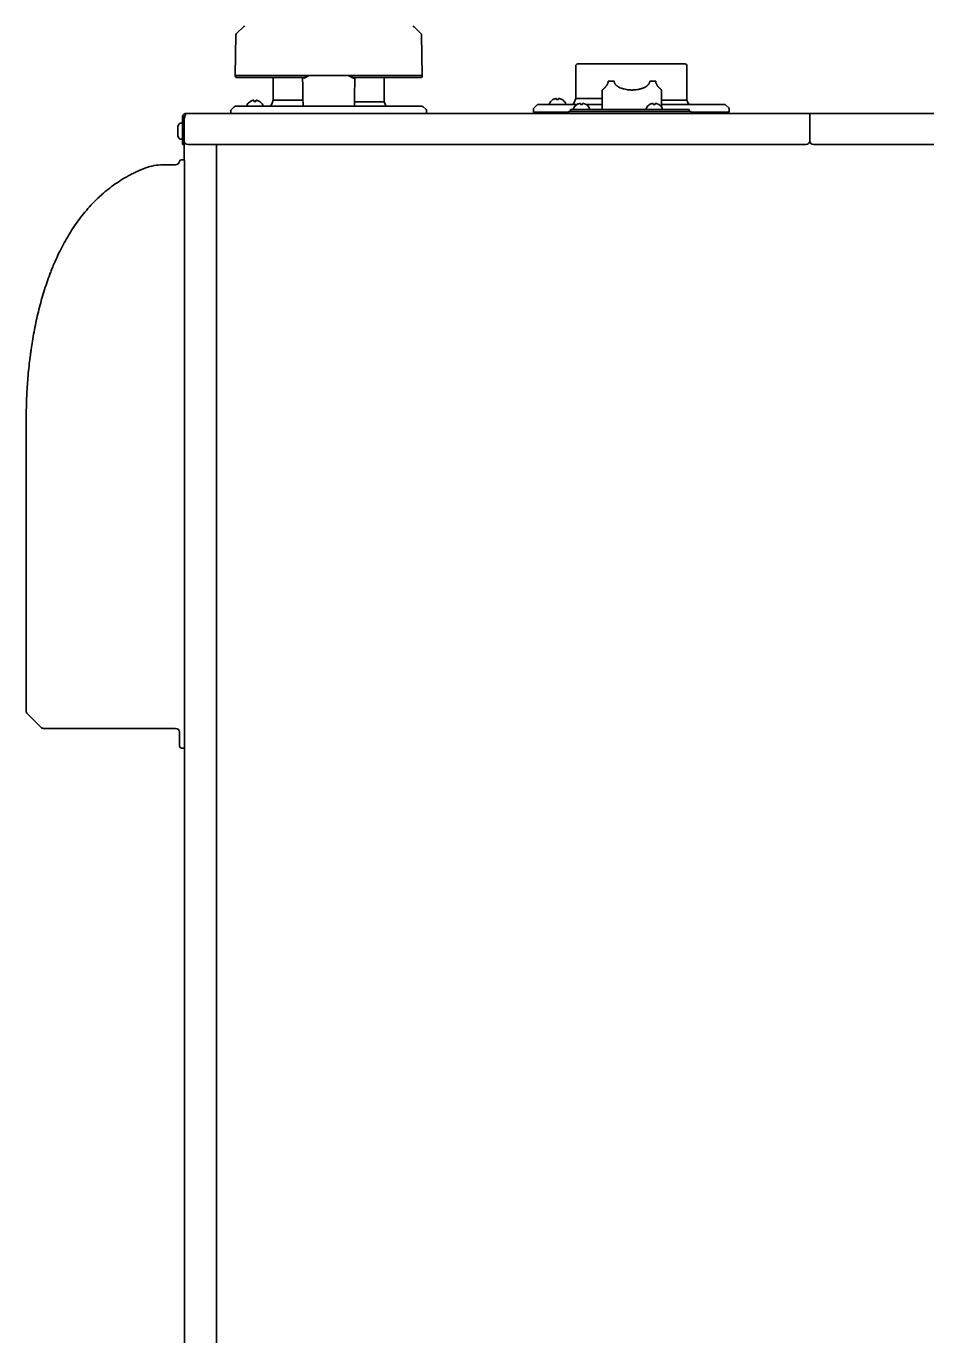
# Model space of a CAD drawing. Extents: x 53 to 4124, y 6244 to 10190.
# Drawn here: x 3214 to 3669, y 8405 to 9067 of the extents above; entities that cross this region are included whole.
import ezdxf

# ---------------------------------------------------------------- set-up
doc = ezdxf.new("R2010")
doc.units = 0
doc.header["$LTSCALE"] = 5
doc.layers.add('1', color=7, linetype='CONTINUOUS', true_color=0xffffff)

msp = doc.modelspace()

# ---------------------------------------------------------------- linework, layer by layer
at = {"layer": '1', "color": 7, "linetype": 'Continuous', "lineweight": 35}
for p, q in [((3319.4, 9042), (3319.76, 9062.59)), ((3320.06, 9063.29), (3323.54, 9066.72)), ((3409.86, 9066.72), (3413.34, 9063.29)), ((3413.64, 9062.59), (3414, 9042)), ((3509.43, 9047.9), (3492.59, 9047.9)), ((3509.43, 9047.9), (3492.59, 9047.9)), ((3497.39, 9047.9), (3496.03, 9047.9)), ((3510.2, 9047.9), (3497.39, 9047.9)), ((3511.86, 9047.9), (3509.43, 9047.9)), ((3511.86, 9047.9), (3509.43, 9047.9)), ((3511.56, 9047.9), (3510.2, 9047.9)), ((3513.62, 9047.9), (3511.86, 9047.9)), ((3513.62, 9047.9), (3511.86, 9047.9)), ((3525.77, 9047.9), (3513.62, 9047.9)), ((3525.77, 9047.9), (3513.62, 9047.9)), ((3532.31, 9047.9), (3514.84, 9047.9)), ((3527.53, 9047.9), (3525.77, 9047.9)), ((3527.53, 9047.9), (3525.77, 9047.9)), ((3529.95, 9047.9), (3527.53, 9047.9)), ((3529.95, 9047.9), (3527.53, 9047.9)), ((3546.79, 9047.9), (3529.95, 9047.9)), ((3546.79, 9047.9), (3529.95, 9047.9)), ((3319.4, 9042), (3414, 9042)), ((3319.4, 9041.98), (3319.4, 9042)), ((3320.4, 9041), (3353.85, 9041)), ((3338.6, 9029.53), (3338.6, 9041)), ((3338.6, 9029.53), (3338.6, 9041)), ((3379.55, 9041), (3413, 9041)), ((3394.8, 9041), (3394.8, 9028.75)), ((3394.8, 9041), (3394.8, 9028.75)), ((3414, 9042), (3414, 9041.98)), ((3491.59, 9030.43), (3491.59, 9046.9)), ((3491.59, 9030.43), (3491.59, 9046.9)), ((3547.79, 9046.9), (3547.79, 9029.65)), ((3547.79, 9046.9), (3547.79, 9029.65)), ((3505, 9024.9), (3505, 9034.74)), ((3508, 9039.23), (3509.27, 9039.23)), ((3509.27, 9039.23), (3508, 9039.23)), ((3530.72, 9039.23), (3532, 9039.23)), ((3532, 9039.23), (3530.72, 9039.23)), ((3535, 9034.74), (3535, 9026.01)), ((3327.1, 9029), (3327.1, 9028.97)), ((3331.7, 9028.93), (3331.7, 9028.96)), ((3337.86, 9027.49), (3338.6, 9029.53)), ((3337.86, 9027.49), (3338.6, 9029.53)), ((3353.63, 9029.53), (3338.6, 9029.53)), ((3353.63, 9029.53), (3338.6, 9029.53)), ((3394.8, 9028.75), (3379.71, 9028.75)), ((3394.8, 9028.75), (3379.71, 9028.75)), ((3394.8, 9028.75), (3395.26, 9027.49)), ((3394.8, 9028.75), (3395.26, 9027.49)), ((3492.26, 9027.4), (3472.61, 9027.4)), ((3492.29, 9027.4), (3472.61, 9027.4)), ((3478.37, 9027.8), (3478.37, 9028)), ((3480.07, 9029.88), (3480.07, 9029.85)), ((3484.67, 9029.85), (3484.67, 9029.88)), ((3486.37, 9028), (3486.37, 9027.8)), ((3490.85, 9028.39), (3491.59, 9030.43)), ((3490.85, 9028.39), (3491.59, 9030.43)), ((3505, 9030.43), (3491.59, 9030.43)), ((3505, 9030.43), (3491.59, 9030.43)), ((3492.19, 9027.38), (3492.19, 9027.35)), ((3504.99, 9027.4), (3496.61, 9027.4)), ((3504.99, 9027.4), (3496.63, 9027.4)), ((3496.79, 9027.35), (3496.79, 9027.38)), ((3528.94, 9027.38), (3528.94, 9027.35)), ((3533.54, 9027.35), (3533.54, 9027.38)), ((3566.78, 9027.4), (3534.99, 9027.4)), ((3566.78, 9027.4), (3534.99, 9027.4)), ((3547.79, 9029.65), (3535, 9029.65)), ((3547.79, 9029.65), (3535, 9029.65)), ((3547.79, 9029.65), (3548.25, 9028.39)), ((3547.79, 9029.65), (3548.25, 9028.39)), ((3292.8, 9021.1), (3292.8, 9020.37)), ((3293.6, 9021.1), (3293.6, 9020.37)), ((3293.6, 9020.37), (3293.94, 9021.1)), ((3294.85, 9022.9), (3294.6, 9022.9)), ((3294.85, 9022.9), (3294.82, 9022.9)), ((3953.55, 9022.9), (3294.85, 9022.9)), ((3317.2, 9022.9), (3317.2, 9024.09)), ((3317.2, 9022.9), (3317.2, 9024.09)), ((3317.49, 9024.79), (3318.91, 9026.21)), ((3317.49, 9024.79), (3318.91, 9026.21)), ((3413.79, 9026.5), (3319.61, 9026.5)), ((3413.79, 9026.5), (3319.61, 9026.5)), ((3325.38, 9026.94), (3325.38, 9027.14)), ((3329.38, 9026.5), (3325.78, 9026.53)), ((3333.38, 9027.07), (3333.38, 9026.87)), ((3414.49, 9026.21), (3415.91, 9024.79)), ((3414.49, 9026.21), (3415.91, 9024.79)), ((3416.2, 9024.09), (3416.2, 9022.9)), ((3416.2, 9024.09), (3416.2, 9022.9)), ((3470.19, 9023.6), (3470.19, 9024.99)), ((3470.19, 9023.6), (3470.19, 9024.99)), ((3470.19, 9023.6), (3487.99, 9023.6)), ((3470.19, 9023.6), (3487.99, 9023.6)), ((3470.49, 9025.69), (3471.9, 9027.11)), ((3470.49, 9025.69), (3471.9, 9027.11)), ((3487.99, 9023.9), (3549.99, 9023.9)), ((3487.99, 9022.9), (3487.99, 9023.9)), ((3548.99, 9024.9), (3488.99, 9024.9)), ((3488.99, 9023.9), (3488.99, 9024.9)), ((3490.49, 9025.3), (3490.49, 9025.5)), ((3498.49, 9025.5), (3498.49, 9025.3)), ((3527.24, 9025.3), (3527.24, 9025.5)), ((3535, 9024.93), (3535, 9024.9)), ((3535.24, 9025.5), (3535.24, 9025.3)), ((3548.99, 9024.9), (3548.99, 9023.9)), ((3549.99, 9023.9), (3549.99, 9022.9)), ((3550, 9023.6), (3569.19, 9023.6)), ((3550, 9023.6), (3569.19, 9023.6)), ((3567.49, 9027.11), (3568.9, 9025.69)), ((3567.49, 9027.11), (3568.9, 9025.69)), ((3569.19, 9024.99), (3569.19, 9023.6)), ((3569.19, 9024.99), (3569.19, 9023.6)), ((3609.89, 9022.9), (3609.89, 9021.1)), ((3609.89, 9022.9), (3609.89, 9021.1)), ((3609.89, 9021.1), (3609.89, 9009.1)), ((3609.89, 9021.1), (3609.89, 9009.1)), ((3290.5, 9011.41), (3290.5, 9016.39)), ((3291.84, 9017.9), (3292.8, 9017.9)), ((3292.8, 9020.37), (3292.8, 9009.1)), ((3293.6, 9020.37), (3293.6, 9009.1)), ((3293.6, 9020.37), (3293.6, 9009.1)), ((3292.8, 9009.9), (3291.84, 9009.9)), ((3292.8, 9007.1), (3292.8, 9009.1)), ((3293.6, 9007.1), (3293.6, 9009.1)), ((3292.8, 9007.1), (3293.6, 9007.1)), ((3293.78, 8990.7), (3293.6, 9007.1)), ((3295.6, 9007.1), (3607.89, 9007.1)), ((3310, 9007.1), (3310, 8012)), ((3611.89, 9007.1), (3952.79, 9007.1)), ((3289.28, 8996.9), (3282.73, 8996.9)), ((3292.27, 8999.4), (3292.24, 8999.4)), ((3293.78, 8999.4), (3292.27, 8999.4)), ((3293.78, 8999.11), (3293.78, 8999.4)), ((3293.78, 8994.1), (3293.79, 8994.1)), ((3293.78, 8989.99), (3293.78, 8990.7)), ((3293.78, 8989.99), (3293.78, 8332.14)), ((3293.79, 8994.1), (3293.79, 8105.85)), ((3213.78, 8868.24), (3213.78, 8720.73)), ((3293.79, 8843.9), (3293.78, 8843.9)), ((3293.78, 8842.9), (3293.79, 8842.9)), ((3293.78, 8840.9), (3293.79, 8840.9)), ((3293.78, 8707.4), (3293.78, 8836.9)), ((3293.79, 8836.9), (3293.78, 8836.9)), ((3293.78, 8834.9), (3293.79, 8834.9)), ((3214.36, 8719.32), (3221.19, 8712.49)), ((3293.78, 8717.11), (3293.78, 8717.82)), ((3222.6, 8711.9), (3225.43, 8711.9)), ((3225.43, 8711.9), (3289.28, 8711.9)), ((3291.28, 8709.9), (3291.28, 8702.9)), ((3293.78, 8702.2), (3293.78, 8707.4)), ((3292.28, 8701.9), (3293.78, 8701.9)), ((3293.78, 8701.9), (3293.78, 8702.2))]:
    msp.add_line(p, q, dxfattribs=at)
for centre, radius, start, end in [((3324.25, 9066), 1, 90, 134.5), ((3409.15, 9066), 1, 45.5, 90), ((3320.76, 9062.58), 1, 134.5, 179), ((3412.64, 9062.58), 1, 1, 45.5), ((3492.59, 9046.9), 1, 90, 180), ((3492.59, 9046.9), 1, 90, 180), ((3546.79, 9046.9), 1, 0, 90), ((3546.79, 9046.9), 1, 0, 90), ((3320.4, 9042), 1, 181, 270), ((3413, 9042), 1, 270, 359), ((3325.78, 9027.13), 0.4, 149.19882, 179.5), ((3329.56, 9024.88), 4.8, 121.08135, 149.19882), ((3329.37, 9025.2), 3.78, 89.50347, 97.10405), ((3329.37, 9025.2), 3.78, 81.89593, 89.49655), ((3329.16, 9024.88), 4.8, 29.80118, 57.91627), ((3332.98, 9027.07), 0.4, 359.5, 29.80118), ((3336.45, 9028), 1.5, 270, 340), ((3336.45, 9028), 1.5, 270, 340), ((3396.67, 9028), 1.5, 200, 270), ((3396.67, 9028), 1.5, 200, 270), ((3472.61, 9026.4), 1, 90, 135), ((3472.61, 9026.4), 1, 90, 135), ((3478.77, 9028), 0.4, 149.69882, 180), ((3478.77, 9027.8), 0.4, 180, 270), ((3482.57, 9025.78), 4.8, 121.37271, 149.69882), ((3482.17, 9025.78), 4.8, 30.30118, 58.62729), ((3485.97, 9027.8), 0.4, 270, 0), ((3485.97, 9028), 0.4, 0, 30.30118), ((3489.44, 9028.9), 1.5, 270, 340), ((3489.44, 9028.9), 1.5, 270, 340), ((3494.69, 9023.28), 4.8, 121.37271, 149.69882), ((3494.29, 9023.28), 4.8, 30.30118, 58.62729), ((3531.44, 9023.28), 4.8, 121.37271, 149.69882), ((3531.04, 9023.28), 4.8, 30.30118, 58.62729), ((3549.66, 9028.9), 1.5, 200, 270), ((3549.66, 9028.9), 1.5, 200, 270), ((3566.78, 9026.4), 1, 45, 90), ((3566.78, 9026.4), 1, 45, 90), ((3318.2, 9024.09), 1, 135, 180), ((3318.2, 9024.09), 1, 135, 180), ((3319.61, 9025.5), 1, 90, 135), ((3319.61, 9025.5), 1, 90, 135), ((3325.78, 9026.93), 0.4, 179.5, 269.5), ((3327.17, 9025.92), 0.6, 75.45719, 89.5), ((3332.98, 9026.87), 0.4, 292.86625, 359.5), ((3413.79, 9025.5), 1, 45, 90), ((3413.79, 9025.5), 1, 45, 90), ((3415.2, 9024.09), 1, 0, 45), ((3415.2, 9024.09), 1, 0, 45), ((3471.19, 9024.99), 1, 135, 180), ((3471.19, 9024.99), 1, 135, 180), ((3490.89, 9025.5), 0.4, 149.69882, 180), ((3490.89, 9025.3), 0.4, 180, 270), ((3498.09, 9025.3), 0.4, 270, 0), ((3498.09, 9025.5), 0.4, 0, 30.30118), ((3527.64, 9025.5), 0.4, 149.69882, 180), ((3527.64, 9025.3), 0.4, 180, 270), ((3534.84, 9025.3), 0.4, 270, 0), ((3534.84, 9025.5), 0.4, 0, 30.30118), ((3568.19, 9024.99), 1, 0, 45), ((3568.19, 9024.99), 1, 0, 45), ((3297.04, 9013.9), 7, 150, 159.16277), ((3291.84, 9016.9), 1, 90, 150), ((3297.04, 9013.9), 7, 200.83723, 210), ((3291.84, 9010.9), 1, 210, 270), ((3295.6, 9009.1), 2, 180, 270), ((3607.89, 9009.1), 2, 270, 0), ((3611.89, 9009.1), 2, 180, 270), ((3282.73, 8972.9), 24, 90, 110.78765), ((3289.28, 8998.9), 2, 270, 350.40593), ((3292.23, 8998.4), 1, 90, 170.40593), ((3215.78, 8720.73), 2, 180, 225), ((3222.6, 8713.9), 2, 225, 270), ((3289.28, 8709.9), 2, 0, 90), ((3292.28, 8702.9), 1, 180, 270)]:
    msp.add_arc(centre, radius, start, end, dxfattribs=at)
at = {"layer": '1', "color": 7, "linetype": 'Continuous', "lineweight": 35, "extrusion": (0, 0, -1)}
for major_axis, start_param, end_param in [((15, 0), 3.785094, 4.068888), ((15, 0), 2.214297, 2.498092), ((-14, 0), 0.698222, 0.872574), ((-14, 0), 5.410611, 5.584963), ((15, 0), 0.643501, 0.927295), ((15, 0), 5.35589, 5.639684), ((-14, 0), 2.269019, 2.44337), ((-14, 0), 3.839815, 4.014167)]:
    msp.add_ellipse((3520, 9039.23), major_axis=major_axis, ratio=0.00002, start_param=start_param, end_param=end_param, dxfattribs=at)
at = {"layer": '1', "color": 7, "linetype": 'Continuous', "lineweight": 35}
for points, knots in [([(3496.03, 9047.9), (3495.99, 9047.9), (3495.94, 9047.9), (3495.8, 9047.9), (3495.72, 9047.9), (3495.58, 9047.9), (3495.53, 9047.9), (3495.46, 9047.9), (3495.45, 9047.9), (3495.42, 9047.9), (3495.41, 9047.9), (3495.37, 9047.9), (3495.34, 9047.9), (3495.19, 9047.9), (3494.92, 9047.9), (3494.62, 9047.9), (3494.41, 9047.9), (3494.37, 9047.9), (3494.29, 9047.9), (3494.24, 9047.9), (3494.11, 9047.9), (3494.02, 9047.9), (3493.75, 9047.9), (3493.56, 9047.9), (3493.16, 9047.9), (3492.96, 9047.9), (3492.74, 9047.9)], [0, 0, 0, 0, 0.125, 0.125, 0.25, 0.25, 0.3125, 0.3125, 0.328125, 0.328125, 0.34375, 0.34375, 0.375, 0.375, 0.5, 0.625, 0.625, 0.65625, 0.65625, 0.6875, 0.6875, 0.75, 0.75, 0.875, 0.875, 1, 1, 1, 1]), ([(3514.84, 9047.9), (3514.63, 9047.9), (3514.43, 9047.9), (3514.03, 9047.9), (3513.84, 9047.9), (3513.57, 9047.9), (3513.48, 9047.9), (3513.37, 9047.9), (3513.35, 9047.9), (3513.31, 9047.9), (3513.28, 9047.9), (3513.22, 9047.9), (3513.18, 9047.9), (3512.97, 9047.9), (3512.67, 9047.9), (3512.4, 9047.9), (3512.25, 9047.9), (3512.23, 9047.9), (3512.17, 9047.9), (3512.14, 9047.9), (3512.06, 9047.9), (3512.01, 9047.9), (3511.87, 9047.9), (3511.79, 9047.9), (3511.65, 9047.9), (3511.6, 9047.9), (3511.56, 9047.9)], [0, 0, 0, 0, 0.125, 0.125, 0.25, 0.25, 0.3125, 0.3125, 0.328125, 0.328125, 0.34375, 0.34375, 0.375, 0.375, 0.5, 0.625, 0.625, 0.65625, 0.65625, 0.6875, 0.6875, 0.75, 0.75, 0.875, 0.875, 1, 1, 1, 1]), ([(3356.62, 9041.98), (3356.61, 9041.98), (3356.58, 9041.97), (3356.55, 9041.95), (3356.51, 9041.94), (3356.48, 9041.92), (3356.44, 9041.91), (3356.4, 9041.89), (3356.37, 9041.88), (3356.34, 9041.86), (3356.3, 9041.85), (3356.27, 9041.83), (3356.23, 9041.82), (3356.2, 9041.8), (3356.17, 9041.79), (3356.14, 9041.78), (3356.1, 9041.76), (3356.07, 9041.75), (3356.04, 9041.73), (3356.01, 9041.72), (3355.98, 9041.71), (3355.95, 9041.69), (3355.92, 9041.68), (3355.89, 9041.67), (3355.86, 9041.66), (3355.83, 9041.64), (3355.8, 9041.63), (3355.77, 9041.62), (3355.75, 9041.61), (3355.72, 9041.59), (3355.69, 9041.58), (3355.66, 9041.57), (3355.64, 9041.56), (3355.61, 9041.55), (3355.58, 9041.54), (3355.56, 9041.53), (3355.53, 9041.52), (3355.51, 9041.51), (3355.48, 9041.49), (3355.46, 9041.48), (3355.43, 9041.47), (3355.41, 9041.46), (3355.38, 9041.45), (3355.36, 9041.44), (3355.34, 9041.43), (3355.31, 9041.43), (3355.29, 9041.42), (3355.27, 9041.41), (3355.25, 9041.4), (3355.22, 9041.39), (3355.2, 9041.38), (3355.18, 9041.37), (3355.16, 9041.36), (3355.14, 9041.36), (3355.12, 9041.35), (3355.1, 9041.34), (3355.08, 9041.33), (3355.06, 9041.32), (3355.04, 9041.32), (3355.02, 9041.31), (3355, 9041.3), (3354.98, 9041.3), (3354.97, 9041.29), (3354.95, 9041.28), (3354.93, 9041.27), (3354.91, 9041.27), (3354.9, 9041.26), (3354.87, 9041.25), (3354.83, 9041.24), (3354.78, 9041.22), (3354.73, 9041.2), (3354.68, 9041.18), (3354.63, 9041.17), (3354.58, 9041.15), (3354.54, 9041.14), (3354.49, 9041.12), (3354.45, 9041.11), (3354.41, 9041.1), (3354.37, 9041.09), (3354.33, 9041.07), (3354.29, 9041.06), (3354.25, 9041.06), (3354.21, 9041.05), (3354.17, 9041.04), (3354.14, 9041.03), (3354.1, 9041.03), (3354.07, 9041.02), (3354.03, 9041.02), (3354, 9041.01), (3353.97, 9041.01), (3353.94, 9041.01), (3353.91, 9041), (3353.88, 9041), (3353.86, 9041), (3353.85, 9041)], [0, 0, 0, 0, 0.011672, 0.023259, 0.03476, 0.046176, 0.057505, 0.068749, 0.079908, 0.09098, 0.101967, 0.112867, 0.123682, 0.134411, 0.145054, 0.155611, 0.166082, 0.176467, 0.186766, 0.196979, 0.207106, 0.217146, 0.227101, 0.23697, 0.246752, 0.256449, 0.266059, 0.275583, 0.285021, 0.294373, 0.303639, 0.312819, 0.321912, 0.33092, 0.339841, 0.348677, 0.357426, 0.36609, 0.374667, 0.383158, 0.391564, 0.399883, 0.408116, 0.416263, 0.424325, 0.4323, 0.44019, 0.447994, 0.455712, 0.463344, 0.47089, 0.478351, 0.485726, 0.493015, 0.500218, 0.507336, 0.514368, 0.521315, 0.528176, 0.534951, 0.541641, 0.548246, 0.554765, 0.561199, 0.567547, 0.573811, 0.579988, 0.586081, 0.604999, 0.623671, 0.642098, 0.660281, 0.67822, 0.695916, 0.713369, 0.73058, 0.74755, 0.76428, 0.780769, 0.79702, 0.813033, 0.828809, 0.844349, 0.859653, 0.874723, 0.88956, 0.904165, 0.918538, 0.932682, 0.946598, 0.960286, 0.973748, 0.986986, 1, 1, 1, 1]), ([(3354.07, 9040.76), (3354.07, 9040.76), (3354.08, 9040.76), (3354.09, 9040.76), (3354.11, 9040.76), (3354.12, 9040.76), (3354.13, 9040.76), (3354.14, 9040.76), (3354.16, 9040.76), (3354.17, 9040.77), (3354.18, 9040.77), (3354.2, 9040.77), (3354.21, 9040.77), (3354.23, 9040.77), (3354.24, 9040.78), (3354.25, 9040.78), (3354.27, 9040.78), (3354.28, 9040.79), (3354.3, 9040.79), (3354.31, 9040.79), (3354.33, 9040.8), (3354.34, 9040.8), (3354.36, 9040.81), (3354.37, 9040.81), (3354.39, 9040.82), (3354.41, 9040.82), (3354.42, 9040.83), (3354.44, 9040.83), (3354.46, 9040.84), (3354.47, 9040.84), (3354.52, 9040.86), (3354.6, 9040.89), (3354.72, 9040.94), (3354.85, 9041), (3354.98, 9041.06), (3355.1, 9041.13), (3355.21, 9041.19), (3355.32, 9041.24), (3355.42, 9041.3), (3355.51, 9041.35), (3355.61, 9041.41), (3355.7, 9041.46), (3355.76, 9041.49), (3355.81, 9041.52), (3355.86, 9041.55), (3355.91, 9041.57), (3355.96, 9041.6), (3356.01, 9041.63), (3356.06, 9041.66), (3356.11, 9041.69), (3356.16, 9041.72), (3356.22, 9041.75), (3356.27, 9041.78), (3356.33, 9041.82), (3356.38, 9041.85), (3356.44, 9041.88), (3356.5, 9041.92), (3356.56, 9041.95), (3356.6, 9041.97), (3356.62, 9041.98)], [0, 0, 0, 0, 0.006738, 0.013499, 0.020284, 0.027094, 0.033929, 0.04079, 0.047676, 0.05459, 0.06153, 0.068497, 0.075493, 0.082517, 0.089569, 0.096651, 0.103762, 0.110903, 0.118075, 0.125278, 0.132512, 0.139777, 0.147075, 0.154405, 0.161768, 0.169164, 0.176594, 0.184057, 0.191555, 0.199088, 0.206656, 0.254567, 0.305162, 0.358506, 0.414655, 0.457585, 0.501321, 0.545878, 0.578226, 0.612681, 0.649245, 0.687919, 0.704392, 0.721099, 0.738041, 0.755219, 0.772632, 0.79028, 0.808165, 0.826285, 0.844641, 0.863233, 0.882062, 0.901126, 0.920428, 0.939966, 0.95974, 0.979752, 1, 1, 1, 1]), ([(3376.78, 9041.98), (3376.79, 9041.98), (3376.81, 9041.97), (3376.84, 9041.95), (3376.87, 9041.93), (3376.9, 9041.92), (3376.92, 9041.9), (3376.95, 9041.88), (3376.98, 9041.87), (3377.01, 9041.85), (3377.04, 9041.84), (3377.06, 9041.82), (3377.09, 9041.81), (3377.12, 9041.79), (3377.14, 9041.77), (3377.17, 9041.76), (3377.2, 9041.74), (3377.22, 9041.73), (3377.25, 9041.71), (3377.27, 9041.7), (3377.3, 9041.68), (3377.33, 9041.67), (3377.35, 9041.66), (3377.38, 9041.64), (3377.4, 9041.63), (3377.42, 9041.61), (3377.45, 9041.6), (3377.47, 9041.59), (3377.5, 9041.57), (3377.52, 9041.56), (3377.54, 9041.55), (3377.57, 9041.53), (3377.59, 9041.52), (3377.61, 9041.51), (3377.64, 9041.49), (3377.66, 9041.48), (3377.68, 9041.47), (3377.7, 9041.46), (3377.73, 9041.44), (3377.75, 9041.43), (3377.77, 9041.42), (3377.79, 9041.41), (3377.81, 9041.4), (3377.83, 9041.38), (3377.85, 9041.37), (3377.87, 9041.36), (3377.89, 9041.35), (3377.91, 9041.34), (3377.93, 9041.33), (3377.95, 9041.32), (3377.97, 9041.31), (3377.99, 9041.3), (3378.01, 9041.28), (3378.03, 9041.27), (3378.05, 9041.26), (3378.07, 9041.25), (3378.09, 9041.24), (3378.1, 9041.23), (3378.12, 9041.22), (3378.14, 9041.21), (3378.16, 9041.21), (3378.17, 9041.2), (3378.19, 9041.19), (3378.21, 9041.18), (3378.22, 9041.17), (3378.24, 9041.16), (3378.26, 9041.15), (3378.27, 9041.14), (3378.29, 9041.13), (3378.31, 9041.13), (3378.32, 9041.12), (3378.34, 9041.11), (3378.35, 9041.1), (3378.37, 9041.09), (3378.38, 9041.09), (3378.4, 9041.08), (3378.46, 9041.05), (3378.55, 9041), (3378.68, 9040.94), (3378.8, 9040.89), (3378.89, 9040.86), (3378.94, 9040.84), (3378.97, 9040.83), (3379.01, 9040.82), (3379.04, 9040.81), (3379.07, 9040.8), (3379.1, 9040.79), (3379.12, 9040.78), (3379.15, 9040.78), (3379.18, 9040.77), (3379.21, 9040.77), (3379.23, 9040.76), (3379.26, 9040.76), (3379.28, 9040.76), (3379.31, 9040.76), (3379.32, 9040.76), (3379.33, 9040.76)], [0, 0, 0, 0, 0.009824, 0.019593, 0.029307, 0.038966, 0.04857, 0.058119, 0.067613, 0.077053, 0.086437, 0.095767, 0.105042, 0.114262, 0.123427, 0.132537, 0.141593, 0.150594, 0.15954, 0.168431, 0.177267, 0.186049, 0.194776, 0.203448, 0.212066, 0.220629, 0.229137, 0.237591, 0.24599, 0.254335, 0.262624, 0.27086, 0.27904, 0.287167, 0.295238, 0.303256, 0.311218, 0.319127, 0.326981, 0.33478, 0.342525, 0.350216, 0.357852, 0.365434, 0.372962, 0.380435, 0.387854, 0.395219, 0.40253, 0.409787, 0.416989, 0.424137, 0.431232, 0.438272, 0.445258, 0.45219, 0.459068, 0.465892, 0.472662, 0.479379, 0.486041, 0.49265, 0.499205, 0.505706, 0.512153, 0.518547, 0.524887, 0.531174, 0.537407, 0.543586, 0.549712, 0.555785, 0.561804, 0.56777, 0.573683, 0.579542, 0.585348, 0.641474, 0.6948, 0.745383, 0.793286, 0.807889, 0.822363, 0.836709, 0.85093, 0.865031, 0.879012, 0.892877, 0.90663, 0.920272, 0.933808, 0.94724, 0.960572, 0.973807, 0.986949, 1, 1, 1, 1]), ([(3379.55, 9041), (3379.54, 9041), (3379.53, 9041), (3379.52, 9041), (3379.5, 9041), (3379.49, 9041), (3379.47, 9041), (3379.46, 9041.01), (3379.44, 9041.01), (3379.43, 9041.01), (3379.41, 9041.01), (3379.4, 9041.01), (3379.38, 9041.01), (3379.37, 9041.02), (3379.35, 9041.02), (3379.33, 9041.02), (3379.32, 9041.02), (3379.3, 9041.03), (3379.28, 9041.03), (3379.26, 9041.03), (3379.25, 9041.03), (3379.23, 9041.04), (3379.21, 9041.04), (3379.19, 9041.05), (3379.17, 9041.05), (3379.15, 9041.05), (3379.14, 9041.06), (3379.12, 9041.06), (3379.1, 9041.07), (3379.08, 9041.07), (3379.06, 9041.08), (3379.04, 9041.08), (3379.02, 9041.09), (3379, 9041.1), (3378.98, 9041.1), (3378.95, 9041.11), (3378.93, 9041.11), (3378.91, 9041.12), (3378.89, 9041.13), (3378.87, 9041.13), (3378.85, 9041.14), (3378.82, 9041.15), (3378.8, 9041.16), (3378.78, 9041.16), (3378.76, 9041.17), (3378.73, 9041.18), (3378.71, 9041.19), (3378.68, 9041.2), (3378.66, 9041.21), (3378.64, 9041.21), (3378.61, 9041.22), (3378.59, 9041.23), (3378.56, 9041.24), (3378.54, 9041.25), (3378.51, 9041.26), (3378.49, 9041.27), (3378.46, 9041.28), (3378.43, 9041.29), (3378.41, 9041.3), (3378.38, 9041.31), (3378.35, 9041.32), (3378.32, 9041.33), (3378.29, 9041.34), (3378.26, 9041.36), (3378.22, 9041.37), (3378.19, 9041.38), (3378.16, 9041.4), (3378.12, 9041.41), (3378.08, 9041.43), (3378.05, 9041.44), (3378.01, 9041.46), (3377.97, 9041.47), (3377.93, 9041.49), (3377.89, 9041.51), (3377.84, 9041.53), (3377.8, 9041.54), (3377.76, 9041.56), (3377.71, 9041.58), (3377.66, 9041.6), (3377.62, 9041.62), (3377.57, 9041.64), (3377.52, 9041.66), (3377.47, 9041.69), (3377.42, 9041.71), (3377.36, 9041.73), (3377.31, 9041.75), (3377.26, 9041.78), (3377.2, 9041.8), (3377.14, 9041.83), (3377.09, 9041.85), (3377.03, 9041.88), (3376.97, 9041.9), (3376.91, 9041.93), (3376.84, 9041.96), (3376.8, 9041.98), (3376.78, 9041.98)], [0, 0, 0, 0, 0.00651, 0.01307, 0.019681, 0.026343, 0.033056, 0.03982, 0.046635, 0.053501, 0.060419, 0.067389, 0.07441, 0.081484, 0.088609, 0.095787, 0.103017, 0.1103, 0.117636, 0.125024, 0.132465, 0.139959, 0.147506, 0.155106, 0.16276, 0.170467, 0.178228, 0.186042, 0.193911, 0.201833, 0.209809, 0.217839, 0.225924, 0.234062, 0.242255, 0.250503, 0.258805, 0.267162, 0.275573, 0.28404, 0.292561, 0.301137, 0.309768, 0.318455, 0.327197, 0.335993, 0.344846, 0.353753, 0.362716, 0.371735, 0.38081, 0.38994, 0.399125, 0.408367, 0.417664, 0.42659, 0.435804, 0.445304, 0.455092, 0.465168, 0.475531, 0.486183, 0.497122, 0.50835, 0.519867, 0.531672, 0.543766, 0.556149, 0.568821, 0.581782, 0.595033, 0.608573, 0.622403, 0.636523, 0.650932, 0.665631, 0.68062, 0.695899, 0.711469, 0.727328, 0.743477, 0.759916, 0.776646, 0.793665, 0.810975, 0.828574, 0.846463, 0.864642, 0.883111, 0.90187, 0.920918, 0.940255, 0.959881, 0.979796, 1, 1, 1, 1]), ([(3505, 9034.73), (3505, 9034.73), (3505.02, 9034.75), (3505.08, 9034.8), (3505.11, 9034.83), (3505.16, 9034.87), (3505.18, 9034.88), (3505.22, 9034.92), (3505.24, 9034.93), (3505.35, 9035.03), (3505.46, 9035.12), (3505.65, 9035.3), (3505.72, 9035.36), (3505.86, 9035.49), (3505.94, 9035.57), (3506.06, 9035.69), (3506.1, 9035.73), (3506.19, 9035.81), (3506.23, 9035.86), (3506.37, 9035.99), (3506.46, 9036.09), (3506.6, 9036.25), (3506.65, 9036.3), (3506.74, 9036.42), (3506.79, 9036.47), (3506.89, 9036.59), (3506.94, 9036.66), (3507.02, 9036.75), (3507.04, 9036.79), (3507.09, 9036.85), (3507.12, 9036.89), (3507.19, 9036.99), (3507.24, 9037.07), (3507.34, 9037.22), (3507.39, 9037.29), (3507.48, 9037.46), (3507.53, 9037.54), (3507.6, 9037.67), (3507.62, 9037.72), (3507.67, 9037.81), (3507.69, 9037.86), (3507.75, 9038), (3507.79, 9038.1), (3507.84, 9038.25), (3507.86, 9038.31), (3507.88, 9038.39), (3507.89, 9038.41), (3507.9, 9038.47), (3507.91, 9038.5), (3507.94, 9038.64), (3507.96, 9038.75), (3507.98, 9038.93), (3507.99, 9038.99), (3507.99, 9039.08), (3507.99, 9039.11), (3508, 9039.17), (3508, 9039.2), (3508, 9039.23)], [0, 0, 0, 0, 0.125, 0.125, 0.1875, 0.1875, 0.21875, 0.21875, 0.25, 0.25, 0.375, 0.375, 0.4375, 0.4375, 0.5, 0.5, 0.53125, 0.53125, 0.5625, 0.5625, 0.625, 0.625, 0.65625, 0.65625, 0.6875, 0.6875, 0.71875, 0.71875, 0.734375, 0.734375, 0.75, 0.75, 0.78125, 0.78125, 0.8125, 0.8125, 0.84375, 0.84375, 0.859375, 0.859375, 0.875, 0.875, 0.90625, 0.90625, 0.921875, 0.921875, 0.929688, 0.929688, 0.9375, 0.9375, 0.96875, 0.96875, 0.984375, 0.984375, 0.992188, 0.992188, 1, 1, 1, 1]), ([(3511, 9039.23), (3511, 9039.17), (3511, 9039.11), (3511.01, 9038.99), (3511.02, 9038.93), (3511.04, 9038.75), (3511.07, 9038.64), (3511.14, 9038.41), (3511.18, 9038.31), (3511.28, 9038.1), (3511.33, 9038), (3511.41, 9037.88), (3511.42, 9037.86), (3511.45, 9037.81), (3511.47, 9037.79), (3511.52, 9037.72), (3511.55, 9037.67), (3511.65, 9037.54), (3511.72, 9037.46), (3511.87, 9037.29), (3511.94, 9037.22), (3512.1, 9037.07), (3512.18, 9037), (3512.3, 9036.89), (3512.34, 9036.86), (3512.43, 9036.79), (3512.47, 9036.76), (3512.6, 9036.66), (3512.69, 9036.6), (3512.87, 9036.48), (3512.96, 9036.42), (3513.15, 9036.31), (3513.24, 9036.25), (3513.72, 9035.99), (3514.12, 9035.81), (3514.64, 9035.61), (3514.74, 9035.57), (3514.96, 9035.5), (3515.28, 9035.39), (3515.6, 9035.3), (3516.27, 9035.12), (3516.72, 9035.03), (3517.29, 9034.93), (3517.47, 9034.91), (3517.64, 9034.88), (3517.76, 9034.87), (3517.82, 9034.86), (3518.11, 9034.83), (3518.58, 9034.78), (3519.05, 9034.75), (3519.53, 9034.73), (3519.77, 9034.73), (3520.24, 9034.73), (3520.48, 9034.73), (3520.95, 9034.75), (3521.19, 9034.77), (3521.89, 9034.82), (3522.36, 9034.88), (3522.93, 9034.97), (3523.1, 9035), (3523.28, 9035.04), (3523.39, 9035.06), (3523.45, 9035.07), (3523.73, 9035.13), (3523.95, 9035.18), (3524.39, 9035.3), (3524.61, 9035.36), (3525.04, 9035.5), (3525.25, 9035.57), (3525.66, 9035.73), (3525.86, 9035.81), (3526.26, 9035.99), (3526.46, 9036.09), (3526.7, 9036.22), (3526.74, 9036.25), (3526.84, 9036.3), (3526.89, 9036.33), (3527.03, 9036.42), (3527.12, 9036.47), (3527.39, 9036.66), (3527.56, 9036.79), (3527.77, 9036.96), (3527.81, 9037), (3527.89, 9037.07), (3527.93, 9037.1), (3528.05, 9037.22), (3528.13, 9037.3), (3528.27, 9037.46), (3528.34, 9037.54), (3528.48, 9037.72), (3528.54, 9037.81), (3528.61, 9037.93), (3528.63, 9037.95), (3528.66, 9038), (3528.7, 9038.07), (3528.74, 9038.15), (3528.81, 9038.31), (3528.85, 9038.41), (3528.89, 9038.55), (3528.9, 9038.58), (3528.92, 9038.64), (3528.93, 9038.67), (3528.95, 9038.75), (3528.96, 9038.81), (3528.99, 9038.99), (3529, 9039.11), (3529, 9039.23)], [0, 0, 0, 0, 0.007812, 0.007812, 0.015625, 0.015625, 0.03125, 0.03125, 0.046875, 0.046875, 0.0625, 0.0625, 0.066406, 0.066406, 0.070312, 0.070312, 0.078125, 0.078125, 0.09375, 0.09375, 0.109375, 0.109375, 0.125, 0.125, 0.132812, 0.132812, 0.140625, 0.140625, 0.15625, 0.15625, 0.171875, 0.171875, 0.1875, 0.1875, 0.25, 0.25, 0.265625, 0.265625, 0.28125, 0.3125, 0.3125, 0.375, 0.375, 0.390625, 0.398437, 0.398437, 0.40625, 0.40625, 0.4375, 0.46875, 0.46875, 0.5, 0.5, 0.53125, 0.53125, 0.5625, 0.5625, 0.625, 0.625, 0.640625, 0.648437, 0.648437, 0.65625, 0.65625, 0.6875, 0.6875, 0.71875, 0.71875, 0.75, 0.75, 0.78125, 0.78125, 0.8125, 0.8125, 0.820312, 0.820312, 0.828125, 0.828125, 0.84375, 0.84375, 0.875, 0.875, 0.882812, 0.882812, 0.890625, 0.890625, 0.90625, 0.90625, 0.921875, 0.921875, 0.9375, 0.9375, 0.941406, 0.941406, 0.945313, 0.953125, 0.953125, 0.96875, 0.96875, 0.972656, 0.972656, 0.976563, 0.976563, 0.984375, 0.984375, 1, 1, 1, 1]), ([(3532, 9039.23), (3532, 9039.17), (3532, 9039.11), (3532.01, 9038.99), (3532.01, 9038.93), (3532.03, 9038.75), (3532.05, 9038.64), (3532.1, 9038.41), (3532.13, 9038.31), (3532.2, 9038.1), (3532.24, 9038), (3532.29, 9037.88), (3532.3, 9037.86), (3532.33, 9037.81), (3532.34, 9037.79), (3532.37, 9037.72), (3532.39, 9037.67), (3532.46, 9037.54), (3532.51, 9037.45), (3532.6, 9037.29), (3532.65, 9037.22), (3532.75, 9037.07), (3532.8, 9036.99), (3532.87, 9036.89), (3532.9, 9036.85), (3532.95, 9036.79), (3532.97, 9036.75), (3533.05, 9036.66), (3533.1, 9036.59), (3533.2, 9036.47), (3533.25, 9036.42), (3533.34, 9036.3), (3533.39, 9036.25), (3533.63, 9035.99), (3533.8, 9035.81), (3534.01, 9035.61), (3534.05, 9035.57), (3534.13, 9035.5), (3534.24, 9035.39), (3534.34, 9035.3), (3534.53, 9035.12), (3534.64, 9035.03), (3534.75, 9034.93), (3534.78, 9034.91), (3534.81, 9034.88), (3534.83, 9034.87), (3534.84, 9034.86), (3534.88, 9034.82), (3534.91, 9034.8), (3534.97, 9034.74), (3535, 9034.73), (3535, 9034.73)], [0, 0, 0, 0, 0.015628, 0.015628, 0.031257, 0.031257, 0.062514, 0.062514, 0.09377, 0.09377, 0.125027, 0.125027, 0.132842, 0.132842, 0.140656, 0.140656, 0.156284, 0.156284, 0.187541, 0.187541, 0.218798, 0.218798, 0.250055, 0.250055, 0.265683, 0.265683, 0.281311, 0.281311, 0.312568, 0.312568, 0.343825, 0.343825, 0.375082, 0.375082, 0.500109, 0.500109, 0.531366, 0.531366, 0.562623, 0.625137, 0.625137, 0.750164, 0.750164, 0.781421, 0.797049, 0.797049, 0.812678, 0.812678, 0.875191, 0.875191, 1, 1, 1, 1]), ([(3327.1, 9028.97), (3327.3, 9029.09), (3327.51, 9029.2), (3327.84, 9029.33), (3327.95, 9029.37), (3328.17, 9029.45), (3328.29, 9029.48), (3328.4, 9029.51)], [0, 0, 0, 0, 0.5, 0.5, 0.75, 0.75, 1, 1, 1, 1]), ([(3329.9, 9028.94), (3329.9, 9029.07), (3329.9, 9029.17), (3329.9, 9029.31), (3329.9, 9029.35), (3329.9, 9029.43), (3329.9, 9029.46), (3329.9, 9029.49)], [0, 0, 0, 0, 0.5, 0.5, 0.75, 0.75, 1, 1, 1, 1]), ([(3480.07, 9029.85), (3480.27, 9029.97), (3480.48, 9030.08), (3480.81, 9030.22), (3480.92, 9030.26), (3481.14, 9030.33), (3481.26, 9030.37), (3481.37, 9030.4)], [0, 0, 0, 0, 0.5, 0.5, 0.75, 0.75, 1, 1, 1, 1]), ([(3482.87, 9029.85), (3482.87, 9029.97), (3482.87, 9030.08), (3482.87, 9030.22), (3482.87, 9030.26), (3482.87, 9030.33), (3482.87, 9030.37), (3482.87, 9030.4)], [0, 0, 0, 0, 0.5, 0.5, 0.75, 0.75, 1, 1, 1, 1]), ([(3492.19, 9027.35), (3492.4, 9027.47), (3492.61, 9027.58), (3492.93, 9027.72), (3493.04, 9027.76), (3493.26, 9027.83), (3493.38, 9027.87), (3493.49, 9027.9)], [0, 0, 0, 0, 0.5, 0.5, 0.75, 0.75, 1, 1, 1, 1]), ([(3494.99, 9027.35), (3494.99, 9027.47), (3494.99, 9027.58), (3494.99, 9027.72), (3494.99, 9027.76), (3494.99, 9027.83), (3494.99, 9027.87), (3494.99, 9027.9)], [0, 0, 0, 0, 0.5, 0.5, 0.75, 0.75, 1, 1, 1, 1]), ([(3528.94, 9027.35), (3529.15, 9027.47), (3529.36, 9027.58), (3529.68, 9027.72), (3529.79, 9027.76), (3530.01, 9027.83), (3530.13, 9027.87), (3530.24, 9027.9)], [0, 0, 0, 0, 0.5, 0.5, 0.75, 0.75, 1, 1, 1, 1]), ([(3531.74, 9027.35), (3531.74, 9027.47), (3531.74, 9027.58), (3531.74, 9027.72), (3531.74, 9027.76), (3531.74, 9027.83), (3531.74, 9027.87), (3531.74, 9027.9)], [0, 0, 0, 0, 0.5, 0.5, 0.75, 0.75, 1, 1, 1, 1]), ([(3294.45, 9022.9), (3294.33, 9022.89), (3294.22, 9022.87), (3294.01, 9022.81), (3293.9, 9022.77), (3293.7, 9022.67), (3293.61, 9022.61), (3293.43, 9022.48), (3293.35, 9022.4), (3293.2, 9022.24), (3293.13, 9022.15), (3293.01, 9021.96), (3292.96, 9021.86), (3292.88, 9021.65), (3292.85, 9021.54), (3292.81, 9021.33), (3292.8, 9021.21), (3292.8, 9021.1)], [0, 0, 0, 0, 0.125, 0.125, 0.25, 0.25, 0.375, 0.375, 0.5, 0.5, 0.625, 0.625, 0.75, 0.75, 0.875, 0.875, 1, 1, 1, 1]), ([(3294.51, 9022.1), (3294.39, 9022.09), (3294.27, 9022.05), (3294.04, 9021.95), (3293.94, 9021.87), (3293.78, 9021.69), (3293.71, 9021.58), (3293.62, 9021.35), (3293.6, 9021.23), (3293.6, 9021.1)], [0, 0, 0, 0, 0.25, 0.25, 0.5, 0.5, 0.75, 0.75, 1, 1, 1, 1]), ([(3294.82, 9022.9), (3294.75, 9022.88), (3294.67, 9022.82), (3294.53, 9022.62), (3294.45, 9022.49), (3294.31, 9022.16), (3294.23, 9021.96), (3294.08, 9021.55), (3294.01, 9021.33), (3293.94, 9021.1)], [0, 0, 0, 0, 0.25, 0.25, 0.5, 0.5, 0.75, 0.75, 1, 1, 1, 1]), ([(3294.6, 9022.9), (3294.59, 9022.9), (3294.58, 9022.9), (3294.57, 9022.9), (3294.56, 9022.9), (3294.55, 9022.9), (3294.54, 9022.9), (3294.53, 9022.9), (3294.52, 9022.9), (3294.51, 9022.9), (3294.5, 9022.9), (3294.49, 9022.9), (3294.48, 9022.9), (3294.47, 9022.9), (3294.46, 9022.9), (3294.45, 9022.9), (3294.45, 9022.9)], [0, 0, 0, 0, 0.073473, 0.146486, 0.219075, 0.291275, 0.363122, 0.434652, 0.505902, 0.57691, 0.647713, 0.71835, 0.788858, 0.859277, 0.929644, 1, 1, 1, 1]), ([(3274.21, 8995.34), (3273.85, 8995.2), (3273.48, 8995.06), (3272.75, 8994.77), (3272.39, 8994.62), (3271.85, 8994.39), (3271.67, 8994.32), (3271.31, 8994.16), (3270.95, 8994.01), (3270.59, 8993.85), (3270.23, 8993.69), (3270.06, 8993.61), (3269.17, 8993.21), (3268.46, 8992.87), (3267.07, 8992.18), (3266.38, 8991.82), (3264.34, 8990.72), (3263, 8989.95), (3260.38, 8988.31), (3259.09, 8987.44), (3256.58, 8985.63), (3255.35, 8984.69), (3253.55, 8983.21), (3252.95, 8982.7), (3252.07, 8981.93), (3251.78, 8981.67), (3251.34, 8981.28), (3251.2, 8981.15), (3250.91, 8980.88), (3249.61, 8979.69), (3248.37, 8978.45), (3246.22, 8976.2), (3245.18, 8975.05), (3243.17, 8972.69), (3242.2, 8971.48), (3240.31, 8969.02), (3239.4, 8967.76), (3238.08, 8965.83), (3237.43, 8964.86), (3236.69, 8963.71), (3236.37, 8963.22), (3236.17, 8962.89), (3236.06, 8962.72), (3235.13, 8961.22), (3234.34, 8959.88), (3232.82, 8957.16), (3232.09, 8955.79), (3230.68, 8953.01), (3230, 8951.61), (3228.7, 8948.78), (3228.08, 8947.36), (3227.18, 8945.2), (3226.74, 8944.12), (3226.31, 8943.03), (3226.03, 8942.3), (3225.89, 8941.93), (3225.2, 8940.11), (3224.67, 8938.64), (3223.66, 8935.69), (3223.18, 8934.21), (3222.26, 8931.24), (3221.83, 8929.75), (3220.99, 8926.76), (3220.6, 8925.26), (3219.84, 8922.25), (3219.48, 8920.74), (3218.8, 8917.71), (3218.16, 8914.67), (3217.3, 8910.08), (3216.79, 8907.01), (3216.5, 8905.09), (3216.44, 8904.7), (3216.32, 8903.93), (3216.27, 8903.54), (3216.1, 8902.39), (3215.99, 8901.61), (3215.69, 8899.3), (3215.31, 8896.2), (3214.99, 8893.11), (3214.7, 8890.01), (3214.57, 8888.46), (3214.35, 8885.36), (3214.25, 8883.8), (3214.08, 8880.7), (3214, 8879.14), (3213.89, 8876.03), (3213.85, 8874.48), (3213.79, 8871.36), (3213.78, 8869.8), (3213.78, 8868.24)], [0, 0, 0, 0, 0.007812, 0.007812, 0.015625, 0.015625, 0.019531, 0.019531, 0.023438, 0.027344, 0.027344, 0.03125, 0.03125, 0.046875, 0.046875, 0.0625, 0.0625, 0.09375, 0.09375, 0.125, 0.125, 0.15625, 0.15625, 0.171875, 0.171875, 0.179687, 0.179687, 0.183594, 0.183594, 0.1875, 0.21875, 0.21875, 0.25, 0.25, 0.28125, 0.28125, 0.3125, 0.3125, 0.328125, 0.335937, 0.339844, 0.339844, 0.34375, 0.34375, 0.375, 0.375, 0.40625, 0.40625, 0.4375, 0.4375, 0.46875, 0.46875, 0.484375, 0.492187, 0.492187, 0.5, 0.5, 0.53125, 0.53125, 0.5625, 0.5625, 0.59375, 0.59375, 0.625, 0.625, 0.65625, 0.65625, 0.6875, 0.71875, 0.75, 0.75, 0.757813, 0.757813, 0.765625, 0.765625, 0.78125, 0.78125, 0.8125, 0.84375, 0.84375, 0.875, 0.875, 0.90625, 0.90625, 0.9375, 0.9375, 0.96875, 0.96875, 1, 1, 1, 1])]:
    msp.add_open_spline(points, degree=3, knots=knots, dxfattribs=at)
for points, degree in [([(3353.49, 9041), (3353.74, 9026.5)], 1), ([(3379.66, 9026.5), (3379.91, 9041)], 1), ([(3328.4, 9029.51), (3328.43, 9029.51), (3328.48, 9029.51), (3328.56, 9029.52), (3328.63, 9029.52), (3328.7, 9029.52), (3328.77, 9029.52), (3328.83, 9029.51), (3328.88, 9029.51), (3328.9, 9029.5)], 3), ([(3328.9, 9029.5), (3328.9, 9029.49), (3328.9, 9029.46), (3328.9, 9029.41), (3328.9, 9029.35), (3328.9, 9029.29), (3328.9, 9029.22), (3328.9, 9029.15), (3328.9, 9029.06), (3328.9, 9028.99), (3328.9, 9028.95)], 3), ([(3329.9, 9029.49), (3329.93, 9029.5), (3329.98, 9029.5), (3330.05, 9029.51), (3330.12, 9029.51), (3330.19, 9029.51), (3330.26, 9029.5), (3330.33, 9029.5), (3330.38, 9029.49), (3330.4, 9029.49)], 3), ([(3330.4, 9029.49), (3330.46, 9029.47), (3330.57, 9029.44), (3330.73, 9029.39), (3330.89, 9029.33), (3331.04, 9029.27), (3331.19, 9029.2), (3331.35, 9029.13), (3331.51, 9029.04), (3331.64, 9028.97), (3331.7, 9028.93)], 3), ([(3481.37, 9030.4), (3481.39, 9030.4), (3481.44, 9030.41), (3481.51, 9030.41), (3481.58, 9030.41), (3481.66, 9030.41), (3481.73, 9030.41), (3481.8, 9030.41), (3481.85, 9030.4), (3481.87, 9030.4)], 3), ([(3481.87, 9030.4), (3481.87, 9030.38), (3481.87, 9030.35), (3481.87, 9030.3), (3481.87, 9030.25), (3481.87, 9030.19), (3481.87, 9030.12), (3481.87, 9030.04), (3481.87, 9029.96), (3481.87, 9029.89), (3481.87, 9029.85)], 3), ([(3481.87, 9029.85), (3482.04, 9029.87), (3482.37, 9029.89), (3482.7, 9029.87), (3482.87, 9029.85)], 3), ([(3482.87, 9030.4), (3482.9, 9030.4), (3482.95, 9030.41), (3483.02, 9030.41), (3483.09, 9030.41), (3483.16, 9030.41), (3483.23, 9030.41), (3483.3, 9030.41), (3483.35, 9030.4), (3483.37, 9030.4)], 3), ([(3483.37, 9030.4), (3483.43, 9030.38), (3483.53, 9030.35), (3483.69, 9030.3), (3483.85, 9030.25), (3484.01, 9030.19), (3484.16, 9030.12), (3484.32, 9030.04), (3484.48, 9029.96), (3484.61, 9029.89), (3484.67, 9029.85)], 3), ([(3493.49, 9027.9), (3493.52, 9027.9), (3493.56, 9027.91), (3493.64, 9027.91), (3493.71, 9027.91), (3493.78, 9027.91), (3493.85, 9027.91), (3493.92, 9027.91), (3493.97, 9027.9), (3493.99, 9027.9)], 3), ([(3493.99, 9027.9), (3493.99, 9027.88), (3493.99, 9027.85), (3493.99, 9027.8), (3493.99, 9027.75), (3493.99, 9027.69), (3493.99, 9027.62), (3493.99, 9027.54), (3493.99, 9027.46), (3493.99, 9027.39), (3493.99, 9027.35)], 3), ([(3493.99, 9027.35), (3494.16, 9027.37), (3494.49, 9027.39), (3494.83, 9027.37), (3494.99, 9027.35)], 3), ([(3494.99, 9027.9), (3495.02, 9027.9), (3495.07, 9027.91), (3495.14, 9027.91), (3495.22, 9027.91), (3495.29, 9027.91), (3495.36, 9027.91), (3495.42, 9027.91), (3495.47, 9027.9), (3495.49, 9027.9)], 3), ([(3495.49, 9027.9), (3495.55, 9027.88), (3495.66, 9027.85), (3495.82, 9027.8), (3495.98, 9027.75), (3496.13, 9027.69), (3496.28, 9027.62), (3496.44, 9027.54), (3496.61, 9027.46), (3496.73, 9027.39), (3496.79, 9027.35)], 3), ([(3530.24, 9027.9), (3530.27, 9027.9), (3530.31, 9027.91), (3530.39, 9027.91), (3530.46, 9027.91), (3530.53, 9027.91), (3530.6, 9027.91), (3530.67, 9027.91), (3530.72, 9027.9), (3530.74, 9027.9)], 3), ([(3530.74, 9027.9), (3530.74, 9027.88), (3530.74, 9027.85), (3530.74, 9027.8), (3530.74, 9027.75), (3530.74, 9027.69), (3530.74, 9027.62), (3530.74, 9027.54), (3530.74, 9027.46), (3530.74, 9027.39), (3530.74, 9027.35)], 3), ([(3530.74, 9027.35), (3530.91, 9027.37), (3531.24, 9027.39), (3531.58, 9027.37), (3531.74, 9027.35)], 3), ([(3531.74, 9027.9), (3531.77, 9027.9), (3531.82, 9027.91), (3531.89, 9027.91), (3531.97, 9027.91), (3532.04, 9027.91), (3532.11, 9027.91), (3532.17, 9027.91), (3532.22, 9027.9), (3532.24, 9027.9)], 3), ([(3532.24, 9027.9), (3532.3, 9027.88), (3532.41, 9027.85), (3532.57, 9027.8), (3532.73, 9027.75), (3532.88, 9027.69), (3533.03, 9027.62), (3533.19, 9027.54), (3533.36, 9027.46), (3533.48, 9027.39), (3533.54, 9027.35)], 3)]:
    msp.add_open_spline(points, degree=degree, dxfattribs=at)

doc.saveas('drawing.dxf')
